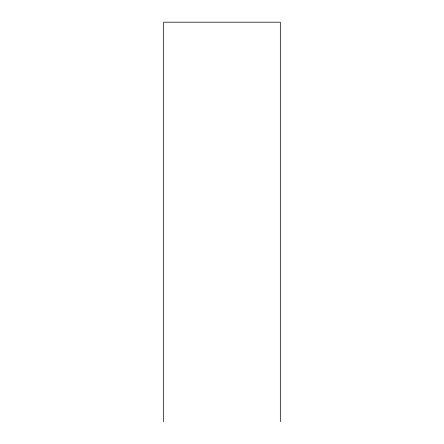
<?xml version="1.0" encoding="UTF-8"?>
<svg xmlns="http://www.w3.org/2000/svg" width="444" height="444" viewBox="0 0 444 444"><rect width="100%" height="100%" fill="white"/><g stroke="black" fill="none" stroke-linecap="round" stroke-linejoin="round"><path stroke-width="0.67" d="M280.325 421.8L280.325 22.2L163.675 22.2L163.675 421.8"/></g></svg>
